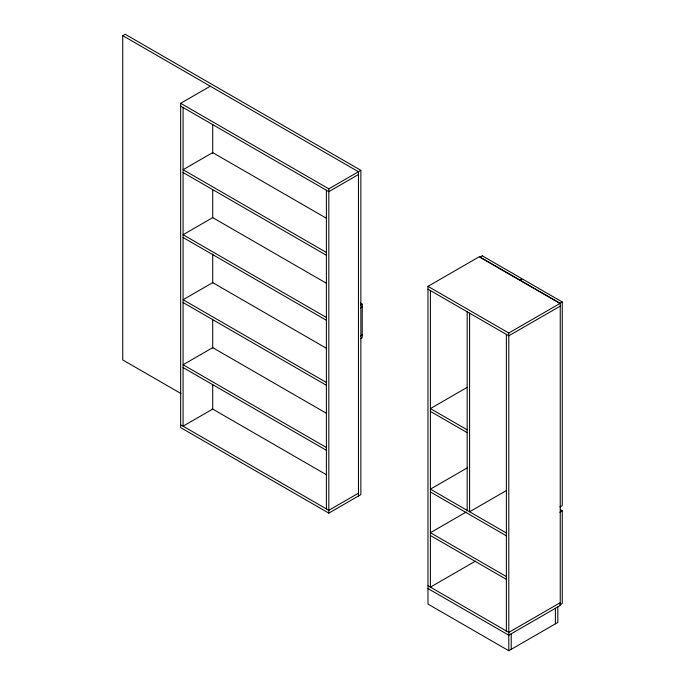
<?xml version="1.0" encoding="UTF-8"?>
<svg xmlns="http://www.w3.org/2000/svg" width="685" height="685" viewBox="0 0 685 685"><rect width="100%" height="100%" fill="white"/><g stroke="black" fill="none" stroke-linecap="round" stroke-linejoin="round"><path stroke-width="1.03" d="M180.968 393.55L122.735 359.933L122.735 35.646L125.158 34.25L360.867 170.334L360.867 494.613L328.817 513.125L180.652 427.586L180.652 103.307L210.286 86.199M180.652 103.307L328.817 188.846L360.867 170.334M358.443 174.538L328.817 191.646L180.652 106.106M360.396 305.142L362.219 304.097L362.219 337.688L360.396 338.741M360.396 307.942L362.219 306.889M557.821 606.893L557.821 622.442L508.792 650.75L427.979 604.093L427.979 286.356L479.431 256.652L560.244 303.309L560.244 605.489L508.792 635.201L427.979 588.535M360.396 335.941L362.219 334.888M562.265 301.991L559.842 303.386L520.24 280.525L522.664 279.129L562.265 301.991L562.265 505.564L559.842 506.96M427.979 286.356L508.792 333.021L560.244 303.309M560.244 306.109L508.792 335.813L427.979 289.156M467.153 387.376L430.403 408.594L467.17 429.82M358.443 493.217L328.817 510.325L180.652 424.786M467.153 467.941L430.403 489.158L506.369 533.016M466.237 512.012L430.403 532.707L506.369 576.564M506.352 490.563L469.593 511.781L469.593 313.191M559.842 512.252L562.265 510.847L562.265 603.545L559.842 604.949M475.424 561.143L430.403 587.139L430.403 290.56M560.244 602.689L508.792 632.401L427.979 585.735M122.735 35.646L358.443 171.738L358.443 496.017M326.437 218.267L212.71 152.609L183.075 169.717L326.385 252.457M183.075 172.517L326.385 255.257M326.437 283.282L212.71 217.616L183.075 234.724L326.385 317.472M360.37 303.027L362.219 304.097M183.075 237.524L326.385 320.272M326.437 348.288L212.71 282.631L183.075 299.739L326.385 382.478M430.403 411.394L467.17 432.62M560.424 509.786L562.265 510.847M183.075 302.539L326.385 385.278M326.437 413.303L212.71 347.646L183.075 364.754L326.385 447.493M430.403 491.958L506.369 535.816M183.075 367.554L326.385 450.293M212.136 408.748L326.034 474.508M430.403 535.499L506.369 579.364M555.398 608.289L555.398 623.847M511.215 633.796L511.215 649.354M508.792 333.021L508.792 650.75M506.369 334.417L506.369 630.996M467.17 311.786L467.17 510.385M328.817 188.846L328.817 513.125M326.385 190.242L326.385 508.929M212.71 124.619L212.71 153.491M212.71 189.848L212.71 217.65M212.71 254.015L212.71 282.888M212.71 319.244L212.71 348.117M212.71 384.482L212.71 409.073L183.075 426.181L183.075 107.502M482.257 255.796L479.834 257.2L519.435 280.062L521.859 278.658L482.257 255.796"/></g></svg>
